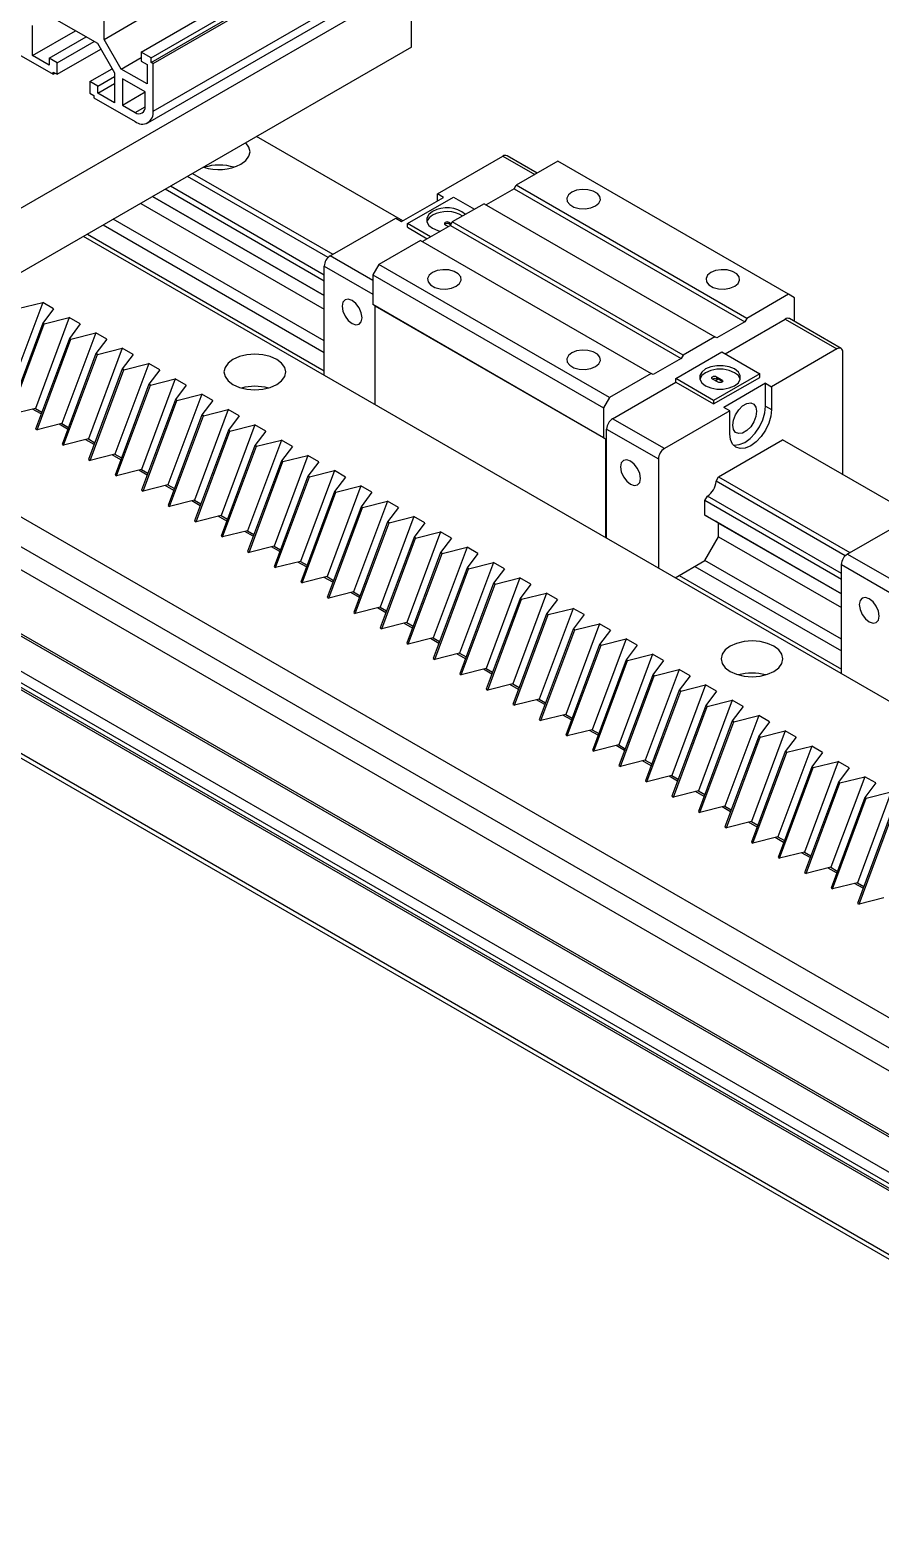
# Model space of a CAD drawing. Header units: millimetres. Extents: x 0 to 597, y 0 to 420.
# Drawn here: x 131.6 to 141.68, y 115.98 to 133.67 of the extents above; entities that cross this region are included whole.
import ezdxf

# ---------------------------------------------------------------- set-up
doc = ezdxf.new("R2010")
doc.units = ezdxf.units.MM

msp = doc.modelspace()

# ---------------------------------------------------------------- linework, layer by layer
at = {"color": 7, "linetype": 'Continuous', "lineweight": 25}
for p, q in [((132.922, 133.402), (197.033, 170.413)), ((133.039, 133.334), (197.15, 170.345)), ((133.039, 133.28), (197.15, 170.29)), ((133.063, 133.266), (197.174, 170.277)), ((133.063, 132.7), (197.174, 169.711)), ((133.001, 132.563), (197.112, 169.573)), ((136.127, 134.224), (131.248, 131.407)), ((136.127, 133.462), (136.127, 134.224)), ((132.483, 133.552), (132.483, 134.205)), ((131.635, 133.361), (131.635, 133.715)), ((131.837, 133.832), (132.403, 133.506)), ((132.483, 133.552), (132.959, 133.827)), ((131.635, 133.361), (132.144, 133.655)), ((131.833, 133.329), (132.271, 133.582)), ((131.927, 133.274), (132.365, 133.527)), ((132.686, 133.201), (132.483, 133.552)), ((136.127, 133.462), (131.248, 130.645)), ((131.389, 133.421), (131.88, 133.138)), ((131.833, 133.247), (131.635, 133.361)), ((131.927, 133.138), (132.443, 133.436)), ((132.403, 133.506), (132.606, 133.155)), ((132.686, 133.201), (132.922, 133.337)), ((132.922, 133.402), (132.922, 133.293)), ((133.039, 133.334), (132.922, 133.402)), ((131.833, 133.329), (131.833, 133.247)), ((131.927, 133.274), (131.833, 133.329)), ((131.88, 133.165), (131.927, 133.138)), ((131.88, 133.138), (131.88, 133.165)), ((131.927, 133.138), (131.927, 133.274)), ((132.313, 133.051), (132.577, 133.203)), ((132.992, 133.024), (132.686, 133.201)), ((132.922, 133.293), (132.992, 133.253)), ((132.992, 133.253), (132.992, 133.024)), ((133.039, 133.28), (133.039, 133.334)), ((133.063, 133.266), (133.039, 133.28)), ((133.063, 132.7), (133.063, 133.266)), ((131.88, 133.138), (131.903, 133.152)), ((132.313, 133.051), (132.313, 132.915)), ((132.408, 132.997), (132.313, 133.051)), ((132.408, 132.997), (132.606, 133.111)), ((132.408, 132.915), (132.606, 133.029)), ((132.408, 132.915), (132.408, 132.997)), ((132.606, 133.155), (132.606, 132.801)), ((132.969, 132.929), (132.7, 133.084)), ((132.7, 133.084), (132.7, 132.773)), ((132.313, 132.915), (132.361, 132.888)), ((132.361, 132.888), (132.361, 132.861)), ((132.361, 132.861), (132.851, 132.578)), ((132.606, 132.801), (132.408, 132.915)), ((132.7, 132.773), (132.969, 132.929)), ((132.969, 132.754), (132.969, 132.929)), ((132.7, 132.773), (132.851, 132.686)), ((136.023, 131.402), (134.291, 132.402)), ((136.434, 131.72), (137.209, 132.168)), ((137.615, 131.967), (137.259, 132.173)), ((137.86, 132.108), (137.365, 131.822)), ((140.594, 130.53), (137.86, 132.108)), ((135.137, 130.966), (133.471, 131.928)), ((133.532, 131.964), (135.194, 131.004)), ((135.092, 130.687), (133.207, 131.776)), ((135.092, 130.758), (133.268, 131.811)), ((137.341, 131.781), (137.011, 131.591)), ((137.341, 131.781), (137.365, 131.822)), ((137.341, 131.781), (140.075, 130.203)), ((140.099, 130.244), (137.365, 131.822)), ((132.917, 131.608), (135.092, 130.352)), ((133.058, 131.69), (135.092, 130.516)), ((133.058, 131.69), (135.092, 130.516)), ((135.092, 130.516), (133.058, 131.69)), ((133.058, 131.69), (135.092, 130.516)), ((136.009, 131.394), (136.504, 131.679)), ((136.078, 131.368), (136.625, 131.683)), ((136.504, 131.679), (136.434, 131.72)), ((136.434, 131.638), (136.434, 131.72)), ((136.987, 131.604), (136.61, 131.387)), ((136.625, 131.683), (136.874, 131.539)), ((136.987, 131.604), (139.722, 130.026)), ((154.329, 114.708), (125.355, 131.434)), ((135.092, 129.977), (132.591, 131.421)), ((135.163, 130.987), (135.939, 131.434)), ((135.939, 131.434), (136.009, 131.394)), ((155.672, 117.689), (132.238, 131.217)), ((132.285, 131.244), (135.092, 129.623)), ((132.473, 131.353), (135.092, 129.841)), ((136.078, 131.324), (136.078, 131.368)), ((136.351, 131.21), (136.078, 131.368)), ((136.078, 131.324), (136.313, 131.188)), ((136.587, 131.346), (136.257, 131.155)), ((136.526, 131.354), (136.563, 131.332)), ((136.599, 131.366), (136.573, 131.381)), ((136.573, 131.381), (136.573, 131.365)), ((136.573, 131.365), (136.591, 131.354)), ((136.587, 131.346), (136.61, 131.387)), ((136.587, 131.346), (139.321, 129.768)), ((139.345, 129.808), (136.61, 131.387)), ((136.233, 131.169), (135.738, 130.883)), ((136.233, 131.169), (138.967, 129.591)), ((135.092, 129.569), (135.092, 130.864)), ((135.738, 130.883), (135.668, 130.761)), ((138.472, 129.305), (135.738, 130.883)), ((135.668, 130.761), (138.402, 129.182)), ((135.668, 130.761), (135.668, 130.407)), ((140.594, 130.53), (140.099, 130.244)), ((140.664, 130.489), (140.594, 130.53)), ((124.538, 130.496), (151.807, 114.754)), ((124.602, 130.486), (151.783, 114.795)), ((131.755, 130.434), (131.355, 129.359)), ((131.46, 130.36), (131.755, 130.434)), ((131.885, 130.359), (131.755, 130.434)), ((131.885, 130.359), (131.757, 130.189)), ((138.402, 128.829), (135.668, 130.407)), ((135.691, 130.393), (135.668, 130.407)), ((135.691, 130.393), (138.425, 128.815)), ((135.691, 130.393), (135.691, 129.223)), ((140.664, 130.207), (140.664, 130.489)), ((124.147, 130.302), (151.852, 114.309)), ((131.757, 130.189), (131.356, 129.113)), ((131.373, 129.103), (131.774, 130.178)), ((132.07, 130.253), (131.669, 129.177)), ((131.774, 130.178), (131.757, 130.189)), ((131.774, 130.178), (132.07, 130.253)), ((132.2, 130.178), (132.07, 130.253)), ((132.2, 130.178), (132.071, 130.007)), ((140.075, 130.203), (139.745, 130.012)), ((139.844, 129.825), (140.556, 130.236)), ((140.099, 130.244), (140.075, 130.203)), ((140.556, 130.236), (141.169, 129.882)), ((141.219, 129.887), (140.606, 130.241)), ((124.154, 130.081), (151.783, 114.131)), ((124.179, 130.094), (151.807, 114.145)), ((124.217, 130.126), (151.807, 114.199)), ((132.071, 130.007), (131.67, 128.932)), ((131.688, 128.922), (132.088, 129.997)), ((132.384, 130.071), (131.983, 128.996)), ((132.088, 129.997), (132.071, 130.007)), ((132.088, 129.997), (132.384, 130.071)), ((132.514, 129.996), (132.384, 130.071)), ((132.514, 129.996), (132.385, 129.826)), ((139.722, 130.026), (139.345, 129.808)), ((139.745, 130.012), (139.722, 130.026)), ((123.087, 129.884), (151.817, 113.298)), ((132.385, 129.826), (131.984, 128.75)), ((132.002, 128.74), (132.403, 129.816)), ((132.698, 129.89), (132.297, 128.815)), ((132.403, 129.816), (132.385, 129.826)), ((132.403, 129.816), (132.698, 129.89)), ((132.828, 129.815), (132.698, 129.89)), ((132.828, 129.815), (132.699, 129.644)), ((139.26, 129.531), (139.806, 129.846)), ((139.345, 129.808), (139.321, 129.768)), ((139.806, 129.846), (140.254, 129.588)), ((141.169, 129.882), (140.393, 129.434)), ((141.24, 128.39), (141.24, 129.841)), ((132.699, 129.644), (132.299, 128.569)), ((132.316, 128.559), (132.717, 129.634)), ((133.012, 129.708), (132.612, 128.633)), ((132.717, 129.634), (132.699, 129.644)), ((132.717, 129.634), (133.012, 129.708)), ((133.142, 129.633), (133.012, 129.708)), ((133.142, 129.633), (133.014, 129.463)), ((139.321, 129.768), (138.991, 129.577)), ((133.014, 129.463), (132.613, 128.387)), ((132.631, 128.377), (133.031, 129.453)), ((133.327, 129.527), (132.926, 128.452)), ((133.031, 129.453), (133.014, 129.463)), ((133.031, 129.453), (133.327, 129.527)), ((133.457, 129.452), (133.327, 129.527)), ((133.457, 129.452), (133.328, 129.281)), ((138.967, 129.591), (138.472, 129.305)), ((138.51, 129.055), (139.26, 129.487)), ((138.991, 129.577), (138.967, 129.591)), ((139.26, 129.487), (139.26, 129.531)), ((139.707, 129.272), (139.26, 129.531)), ((139.26, 129.487), (139.707, 129.229)), ((139.759, 129.487), (139.693, 129.525)), ((140.254, 129.588), (139.707, 129.272)), ((139.707, 129.229), (140.254, 129.544)), ((139.74, 129.553), (139.806, 129.514)), ((139.74, 129.553), (139.74, 129.536)), ((139.806, 129.498), (139.74, 129.536)), ((139.806, 129.498), (139.806, 129.514)), ((139.813, 129.493), (139.806, 129.498)), ((140.323, 129.475), (139.828, 129.189)), ((140.254, 129.544), (140.254, 129.588)), ((140.323, 129.475), (140.393, 129.434)), ((140.323, 129.203), (140.323, 129.475)), ((133.328, 129.281), (132.927, 128.206)), ((132.945, 128.196), (133.345, 129.271)), ((133.641, 129.346), (133.24, 128.27)), ((133.345, 129.271), (133.328, 129.281)), ((133.345, 129.271), (133.641, 129.346)), ((133.771, 129.271), (133.641, 129.346)), ((133.771, 129.271), (133.642, 129.1)), ((138.472, 129.305), (138.402, 129.182)), ((139.707, 129.272), (139.707, 129.229)), ((140.393, 129.434), (140.393, 129.162)), ((131.669, 129.177), (131.373, 129.103)), ((131.737, 129.111), (131.636, 129.169)), ((131.669, 129.177), (131.745, 129.133)), ((133.642, 129.1), (133.241, 128.025)), ((133.955, 129.164), (133.555, 128.089)), ((133.66, 129.09), (133.642, 129.1)), ((133.66, 129.09), (133.955, 129.164)), ((134.085, 129.089), (133.955, 129.164)), ((138.402, 129.182), (138.402, 128.829)), ((139.898, 129.148), (139.123, 128.701)), ((139.898, 129.148), (139.828, 129.189)), ((139.898, 128.876), (139.898, 129.148)), ((140.323, 129.203), (140.393, 129.162)), ((131.67, 128.932), (131.688, 128.922)), ((131.983, 128.996), (131.688, 128.922)), ((132.051, 128.929), (131.95, 128.988)), ((131.983, 128.996), (132.06, 128.952)), ((133.259, 128.014), (133.66, 129.09)), ((133.956, 128.919), (133.556, 127.843)), ((134.27, 128.983), (133.869, 127.907)), ((134.085, 129.089), (133.956, 128.919)), ((133.974, 128.908), (133.956, 128.919)), ((133.974, 128.908), (134.27, 128.983)), ((134.4, 128.908), (134.27, 128.983)), ((138.439, 128.932), (139.052, 128.578)), ((138.439, 127.637), (138.439, 128.932)), ((139.123, 128.701), (138.51, 129.055)), ((131.984, 128.75), (132.002, 128.74)), ((132.297, 128.815), (132.002, 128.74)), ((132.365, 128.748), (132.265, 128.806)), ((132.297, 128.815), (132.374, 128.77)), ((133.573, 127.833), (133.974, 128.908)), ((134.271, 128.737), (133.87, 127.662)), ((134.584, 128.801), (134.183, 127.726)), ((134.4, 128.908), (134.271, 128.737)), ((134.288, 128.727), (134.271, 128.737)), ((134.288, 128.727), (134.584, 128.801)), ((134.714, 128.726), (134.584, 128.801)), ((138.402, 128.829), (138.425, 128.815)), ((138.425, 128.815), (138.425, 127.645)), ((139.766, 128.365), (140.525, 128.803)), ((142.152, 127.864), (140.525, 128.803)), ((132.299, 128.569), (132.316, 128.559)), ((132.612, 128.633), (132.316, 128.559)), ((132.68, 128.567), (132.579, 128.625)), ((132.612, 128.633), (132.688, 128.589)), ((133.888, 127.652), (134.288, 128.727)), ((134.898, 128.62), (134.497, 127.545)), ((134.714, 128.726), (134.585, 128.556)), ((134.603, 128.546), (134.898, 128.62)), ((135.028, 128.545), (134.898, 128.62)), ((139.052, 128.578), (139.052, 127.283)), ((132.613, 128.387), (132.631, 128.377)), ((132.926, 128.452), (132.631, 128.377)), ((132.994, 128.385), (132.893, 128.443)), ((132.926, 128.452), (133.002, 128.408)), ((134.585, 128.556), (134.184, 127.48)), ((134.202, 127.47), (134.603, 128.546)), ((134.603, 128.546), (134.585, 128.556)), ((135.212, 128.439), (134.812, 127.363)), ((135.028, 128.545), (134.899, 128.374)), ((134.917, 128.364), (135.212, 128.439)), ((135.342, 128.363), (135.212, 128.439)), ((132.927, 128.206), (132.945, 128.196)), ((133.24, 128.27), (132.945, 128.196)), ((133.308, 128.204), (133.207, 128.262)), ((133.24, 128.27), (133.317, 128.226)), ((134.899, 128.374), (134.499, 127.299)), ((134.516, 127.289), (134.917, 128.364)), ((134.917, 128.364), (134.899, 128.374)), ((135.527, 128.257), (135.126, 127.182)), ((135.342, 128.363), (135.214, 128.193)), ((135.231, 128.183), (135.527, 128.257)), ((135.657, 128.182), (135.527, 128.257)), ((139.736, 128.312), (139.766, 128.365)), ((141.266, 127.428), (139.736, 128.312)), ((139.766, 128.365), (141.322, 127.467)), ((133.555, 128.089), (133.259, 128.014)), ((133.623, 128.022), (133.522, 128.081)), ((133.555, 128.089), (133.631, 128.045)), ((135.214, 128.193), (134.813, 127.118)), ((134.83, 127.107), (135.231, 128.183)), ((135.231, 128.183), (135.214, 128.193)), ((135.841, 128.076), (135.44, 127)), ((135.657, 128.182), (135.528, 128.011)), ((135.545, 128.001), (135.841, 128.076)), ((135.971, 128.001), (135.841, 128.076)), ((139.604, 128.083), (139.634, 128.136)), ((141.221, 127.149), (139.604, 128.083)), ((139.604, 127.911), (139.604, 128.083)), ((141.221, 127.22), (139.634, 128.136)), ((133.241, 128.025), (133.259, 128.014)), ((133.869, 127.907), (133.573, 127.833)), ((133.937, 127.841), (133.836, 127.899)), ((133.869, 127.907), (133.945, 127.863)), ((135.528, 128.011), (135.127, 126.936)), ((135.145, 126.926), (135.545, 128.001)), ((135.545, 128.001), (135.528, 128.011)), ((136.155, 127.894), (135.754, 126.819)), ((135.971, 128.001), (135.842, 127.83)), ((135.86, 127.82), (136.155, 127.894)), ((136.285, 127.819), (136.155, 127.894)), ((139.604, 127.911), (141.221, 126.978)), ((139.634, 127.894), (139.604, 127.911)), ((139.634, 127.894), (141.221, 126.978)), ((141.291, 127.449), (142.067, 127.897)), ((133.556, 127.843), (133.573, 127.833)), ((134.183, 127.726), (133.888, 127.652)), ((134.251, 127.66), (134.15, 127.718)), ((134.183, 127.726), (134.259, 127.682)), ((135.842, 127.83), (135.441, 126.755)), ((135.459, 126.745), (135.86, 127.82)), ((135.86, 127.82), (135.842, 127.83)), ((136.469, 127.713), (136.069, 126.637)), ((136.285, 127.819), (136.156, 127.649)), ((136.174, 127.638), (136.469, 127.713)), ((136.599, 127.638), (136.469, 127.713)), ((141.221, 126.978), (139.736, 127.835)), ((139.766, 127.817), (139.736, 127.835)), ((139.766, 127.817), (141.221, 126.978)), ((139.766, 127.654), (139.766, 127.817)), ((133.87, 127.662), (133.888, 127.652)), ((134.497, 127.545), (134.202, 127.47)), ((134.565, 127.478), (134.465, 127.536)), ((134.497, 127.545), (134.574, 127.5)), ((136.156, 127.649), (135.756, 126.573)), ((135.773, 126.563), (136.174, 127.638)), ((136.174, 127.638), (136.156, 127.649)), ((136.784, 127.531), (136.383, 126.456)), ((136.599, 127.638), (136.471, 127.467)), ((136.488, 127.457), (136.784, 127.531)), ((136.914, 127.456), (136.784, 127.531)), ((139.604, 127.372), (139.766, 127.654)), ((139.766, 127.654), (141.221, 126.815)), ((134.184, 127.48), (134.202, 127.47)), ((134.812, 127.363), (134.516, 127.289)), ((134.88, 127.297), (134.779, 127.355)), ((134.812, 127.363), (134.888, 127.319)), ((136.471, 127.467), (136.07, 126.392)), ((136.087, 126.382), (136.488, 127.457)), ((136.488, 127.457), (136.471, 127.467)), ((137.098, 127.35), (136.697, 126.275)), ((136.914, 127.456), (136.785, 127.286)), ((136.802, 127.276), (137.098, 127.35)), ((137.228, 127.275), (137.098, 127.35)), ((139.251, 127.169), (139.604, 127.372)), ((141.221, 126.439), (139.604, 127.372)), ((141.221, 126.031), (141.221, 127.326)), ((134.499, 127.299), (134.516, 127.289)), ((135.126, 127.182), (134.83, 127.107)), ((135.194, 127.115), (135.093, 127.173)), ((135.126, 127.182), (135.202, 127.138)), ((136.785, 127.286), (136.384, 126.21)), ((136.402, 126.2), (136.802, 127.276)), ((136.802, 127.276), (136.785, 127.286)), ((137.412, 127.169), (137.011, 126.093)), ((137.228, 127.275), (137.099, 127.104)), ((137.117, 127.094), (137.412, 127.169)), ((137.542, 127.093), (137.412, 127.169)), ((139.297, 127.196), (141.221, 126.085)), ((139.486, 127.304), (141.221, 126.303)), ((134.813, 127.118), (134.83, 127.107)), ((135.44, 127), (135.145, 126.926)), ((135.508, 126.934), (135.407, 126.992)), ((135.44, 127), (135.516, 126.956)), ((137.099, 127.104), (136.698, 126.029)), ((136.716, 126.019), (137.117, 127.094)), ((137.117, 127.094), (137.099, 127.104)), ((137.726, 126.987), (137.326, 125.912)), ((137.542, 127.093), (137.413, 126.923)), ((137.431, 126.913), (137.726, 126.987)), ((137.856, 126.912), (137.726, 126.987)), ((135.127, 126.936), (135.145, 126.926)), ((135.754, 126.819), (135.459, 126.745)), ((135.822, 126.752), (135.722, 126.811)), ((135.754, 126.819), (135.831, 126.775)), ((137.413, 126.923), (137.013, 125.848)), ((137.03, 125.837), (137.431, 126.913)), ((137.431, 126.913), (137.413, 126.923)), ((138.041, 126.806), (137.64, 125.73)), ((137.856, 126.912), (137.728, 126.741)), ((137.745, 126.731), (138.041, 126.806)), ((138.171, 126.731), (138.041, 126.806)), ((135.441, 126.755), (135.459, 126.745)), ((136.069, 126.637), (135.773, 126.563)), ((136.137, 126.571), (136.036, 126.629)), ((136.069, 126.637), (136.145, 126.593)), ((137.728, 126.741), (137.327, 125.666)), ((137.345, 125.656), (137.745, 126.731)), ((137.745, 126.731), (137.728, 126.741)), ((138.355, 126.624), (137.954, 125.549)), ((138.171, 126.731), (138.042, 126.56)), ((138.06, 126.55), (138.355, 126.624)), ((138.485, 126.549), (138.355, 126.624)), ((135.756, 126.573), (135.773, 126.563)), ((136.383, 126.456), (136.087, 126.382)), ((136.451, 126.39), (136.35, 126.448)), ((136.383, 126.456), (136.459, 126.412)), ((138.042, 126.56), (137.641, 125.485)), ((137.659, 125.475), (138.06, 126.55)), ((138.06, 126.55), (138.042, 126.56)), ((138.669, 126.443), (138.269, 125.367)), ((138.485, 126.549), (138.356, 126.379)), ((138.374, 126.369), (138.669, 126.443)), ((138.799, 126.368), (138.669, 126.443)), ((136.07, 126.392), (136.087, 126.382)), ((136.697, 126.275), (136.402, 126.2)), ((136.765, 126.208), (136.664, 126.266)), ((136.697, 126.275), (136.774, 126.231)), ((138.356, 126.379), (137.956, 125.303)), ((137.973, 125.293), (138.374, 126.369)), ((138.374, 126.369), (138.356, 126.379)), ((138.984, 126.261), (138.583, 125.186)), ((138.799, 126.368), (138.671, 126.197)), ((138.688, 126.187), (138.984, 126.261)), ((139.114, 126.186), (138.984, 126.261)), ((136.384, 126.21), (136.402, 126.2)), ((137.011, 126.093), (136.716, 126.019)), ((137.079, 126.027), (136.979, 126.085)), ((137.011, 126.093), (137.088, 126.049)), ((138.671, 126.197), (138.27, 125.122)), ((138.287, 125.112), (138.688, 126.187)), ((138.688, 126.187), (138.671, 126.197)), ((139.114, 126.186), (138.985, 126.016)), ((136.698, 126.029), (136.716, 126.019)), ((137.326, 125.912), (137.03, 125.837)), ((137.326, 125.912), (137.402, 125.868)), ((138.985, 126.016), (138.584, 124.94)), ((138.602, 124.93), (139.002, 126.006)), ((139.298, 126.08), (138.897, 125.005)), ((139.002, 126.006), (138.985, 126.016)), ((139.002, 126.006), (139.298, 126.08)), ((139.428, 126.005), (139.298, 126.08)), ((139.428, 126.005), (139.299, 125.834)), ((137.013, 125.848), (137.03, 125.837)), ((137.394, 125.845), (137.293, 125.903)), ((137.64, 125.73), (137.345, 125.656)), ((137.64, 125.73), (137.716, 125.686)), ((139.299, 125.834), (138.898, 124.759)), ((138.916, 124.749), (139.317, 125.824)), ((139.612, 125.899), (139.211, 124.823)), ((139.317, 125.824), (139.299, 125.834)), ((139.317, 125.824), (139.612, 125.899)), ((139.742, 125.824), (139.612, 125.899)), ((139.742, 125.824), (139.613, 125.653)), ((137.327, 125.666), (137.345, 125.656)), ((137.708, 125.664), (137.607, 125.722)), ((139.613, 125.653), (139.213, 124.578)), ((139.23, 124.567), (139.631, 125.643)), ((139.926, 125.717), (139.526, 124.642)), ((139.631, 125.643), (139.613, 125.653)), ((139.631, 125.643), (139.926, 125.717)), ((140.056, 125.642), (139.926, 125.717)), ((140.056, 125.642), (139.928, 125.472)), ((137.641, 125.485), (137.659, 125.475)), ((137.954, 125.549), (137.659, 125.475)), ((138.022, 125.482), (137.921, 125.541)), ((137.954, 125.549), (138.031, 125.505)), ((139.928, 125.472), (139.527, 124.396)), ((139.544, 124.386), (139.945, 125.461)), ((140.241, 125.536), (139.84, 124.46)), ((139.945, 125.461), (139.928, 125.472)), ((139.945, 125.461), (140.241, 125.536)), ((140.371, 125.461), (140.241, 125.536)), ((140.371, 125.461), (140.242, 125.29)), ((137.956, 125.303), (137.973, 125.293)), ((138.269, 125.367), (137.973, 125.293)), ((138.337, 125.301), (138.236, 125.359)), ((138.269, 125.367), (138.345, 125.323)), ((140.242, 125.29), (139.841, 124.215)), ((139.859, 124.205), (140.259, 125.28)), ((140.555, 125.354), (140.154, 124.279)), ((140.259, 125.28), (140.242, 125.29)), ((140.259, 125.28), (140.555, 125.354)), ((140.685, 125.279), (140.555, 125.354)), ((140.685, 125.279), (140.556, 125.109)), ((138.27, 125.122), (138.287, 125.112)), ((138.583, 125.186), (138.287, 125.112)), ((138.651, 125.12), (138.55, 125.178)), ((138.583, 125.186), (138.659, 125.142)), ((140.556, 125.109), (140.155, 124.033)), ((140.173, 124.023), (140.574, 125.099)), ((140.869, 125.173), (140.468, 124.098)), ((140.574, 125.099), (140.556, 125.109)), ((140.574, 125.099), (140.869, 125.173)), ((140.999, 125.098), (140.869, 125.173)), ((140.999, 125.098), (140.87, 124.927)), ((138.584, 124.94), (138.602, 124.93)), ((138.897, 125.005), (138.602, 124.93)), ((138.965, 124.938), (138.864, 124.996)), ((138.897, 125.005), (138.973, 124.961)), ((140.87, 124.927), (140.47, 123.852)), ((140.487, 123.842), (140.888, 124.917)), ((141.183, 124.991), (140.783, 123.916)), ((140.888, 124.917), (140.87, 124.927)), ((140.888, 124.917), (141.183, 124.991)), ((141.313, 124.916), (141.183, 124.991)), ((141.313, 124.916), (141.185, 124.746)), ((138.898, 124.759), (138.916, 124.749)), ((139.211, 124.823), (138.916, 124.749)), ((139.279, 124.757), (139.179, 124.815)), ((139.211, 124.823), (139.288, 124.779)), ((141.185, 124.746), (140.784, 123.67)), ((140.802, 123.66), (141.202, 124.736)), ((141.498, 124.81), (141.097, 123.735)), ((141.202, 124.736), (141.185, 124.746)), ((141.202, 124.736), (141.498, 124.81)), ((141.628, 124.735), (141.498, 124.81)), ((141.628, 124.735), (141.499, 124.564)), ((139.213, 124.578), (139.23, 124.567)), ((139.526, 124.642), (139.23, 124.567)), ((139.594, 124.575), (139.493, 124.634)), ((139.526, 124.642), (139.602, 124.598)), ((141.499, 124.564), (141.098, 123.489)), ((141.116, 123.479), (141.516, 124.554)), ((141.812, 124.629), (141.411, 123.553)), ((141.516, 124.554), (141.499, 124.564)), ((141.516, 124.554), (141.812, 124.629)), ((139.527, 124.396), (139.544, 124.386)), ((139.84, 124.46), (139.544, 124.386)), ((139.908, 124.394), (139.807, 124.452)), ((139.84, 124.46), (139.916, 124.416)), ((141.813, 124.383), (141.412, 123.308)), ((141.43, 123.297), (141.831, 124.373)), ((139.841, 124.215), (139.859, 124.205)), ((140.154, 124.279), (139.859, 124.205)), ((140.222, 124.212), (140.121, 124.271)), ((140.154, 124.279), (140.231, 124.235)), ((140.155, 124.033), (140.173, 124.023)), ((140.468, 124.098), (140.173, 124.023)), ((140.536, 124.031), (140.436, 124.089)), ((140.468, 124.098), (140.545, 124.053)), ((140.47, 123.852), (140.487, 123.842)), ((140.783, 123.916), (140.487, 123.842)), ((140.851, 123.85), (140.75, 123.908)), ((140.783, 123.916), (140.859, 123.872)), ((140.784, 123.67), (140.802, 123.66)), ((141.097, 123.735), (140.802, 123.66)), ((141.165, 123.668), (141.064, 123.726)), ((141.097, 123.735), (141.173, 123.691)), ((141.098, 123.489), (141.116, 123.479)), ((141.411, 123.553), (141.116, 123.479)), ((141.479, 123.487), (141.378, 123.545)), ((141.411, 123.553), (141.488, 123.509)), ((141.412, 123.308), (141.43, 123.297)), ((141.726, 123.372), (141.43, 123.297))]:
    msp.add_line(p, q, dxfattribs=at)
at = {"color": 8, "linetype": 'Continuous', "lineweight": 25}
for p, q in [((132.851, 132.686), (132.969, 132.754)), ((137.209, 132.168), (137.586, 131.95)), ((125.194, 131.174), (151.901, 115.756)), ((125.14, 130.932), (151.783, 115.552)), ((135.092, 130.864), (135.668, 130.532)), ((135.668, 130.695), (135.163, 130.987)), ((123.347, 129.79), (151.783, 113.374)), ((141.221, 127.326), (141.796, 126.994)), ((141.796, 127.158), (141.291, 127.449))]:
    msp.add_line(p, q, dxfattribs=at)
at = {"color": 7, "linetype": 'Continuous', "lineweight": 25, "flags": 128}
for points in [[(134.105, 132.071), (134.164, 132.115), (134.2, 132.166), (134.213, 132.22), (134.2, 132.275), (134.164, 132.326), (134.162, 132.328)], [(138.307, 131.577), (138.347, 131.61), (138.365, 131.649), (138.359, 131.689), (138.33, 131.725), (138.281, 131.753), (138.218, 131.77), (138.149, 131.774), (138.081, 131.764), (138.025, 131.741), (137.985, 131.708), (137.967, 131.669), (137.973, 131.629), (138.002, 131.593), (138.051, 131.564), (138.114, 131.547), (138.183, 131.544), (138.251, 131.554), (138.307, 131.577)], [(136.377, 131.511), (136.332, 131.475), (136.309, 131.433), (136.309, 131.389), (136.332, 131.347), (136.377, 131.312), (136.439, 131.286), (136.47, 131.278)], [(136.573, 131.381), (136.562, 131.385), (136.549, 131.387), (136.536, 131.385), (136.526, 131.381), (136.518, 131.375), (136.516, 131.368), (136.518, 131.36), (136.526, 131.354)], [(136.657, 130.625), (136.697, 130.658), (136.715, 130.696), (136.709, 130.736), (136.68, 130.773), (136.631, 130.801), (136.568, 130.818), (136.499, 130.821), (136.432, 130.811), (136.375, 130.788), (136.335, 130.755), (136.317, 130.716), (136.323, 130.677), (136.352, 130.64), (136.401, 130.612), (136.464, 130.595), (136.534, 130.591), (136.601, 130.602), (136.657, 130.625)], [(139.957, 130.625), (139.997, 130.658), (140.015, 130.696), (140.009, 130.736), (139.98, 130.773), (139.931, 130.801), (139.868, 130.818), (139.798, 130.821), (139.731, 130.811), (139.674, 130.788), (139.635, 130.755), (139.617, 130.716), (139.623, 130.677), (139.652, 130.64), (139.701, 130.612), (139.764, 130.595), (139.833, 130.591), (139.9, 130.602), (139.957, 130.625)], [(135.305, 130.388), (135.314, 130.331), (135.339, 130.272), (135.377, 130.22), (135.422, 130.184), (135.468, 130.168), (135.506, 130.176), (135.531, 130.205), (135.54, 130.252), (135.531, 130.309), (135.506, 130.368), (135.468, 130.42), (135.422, 130.456), (135.377, 130.472), (135.339, 130.464), (135.314, 130.435), (135.305, 130.388)], [(134.01, 129.758), (133.952, 129.714), (133.916, 129.663), (133.903, 129.609), (133.916, 129.554), (133.952, 129.503), (134.01, 129.459), (134.086, 129.425), (134.175, 129.404), (134.27, 129.397), (134.365, 129.404), (134.453, 129.425), (134.529, 129.459), (134.587, 129.503), (134.624, 129.554), (134.636, 129.609), (134.624, 129.663), (134.587, 129.714), (134.529, 129.758), (134.453, 129.792), (134.365, 129.813), (134.27, 129.82), (134.175, 129.813), (134.086, 129.792), (134.01, 129.758)], [(138.307, 129.672), (138.347, 129.705), (138.365, 129.744), (138.359, 129.784), (138.33, 129.82), (138.281, 129.849), (138.218, 129.865), (138.149, 129.869), (138.081, 129.859), (138.025, 129.836), (137.985, 129.803), (137.967, 129.764), (137.973, 129.724), (138.002, 129.688), (138.051, 129.659), (138.114, 129.642), (138.183, 129.639), (138.251, 129.649), (138.307, 129.672)], [(139.955, 129.445), (140, 129.481), (140.023, 129.522), (140.023, 129.566), (140, 129.608), (139.955, 129.644), (139.893, 129.67), (139.821, 129.683), (139.745, 129.683), (139.672, 129.67), (139.611, 129.644), (139.566, 129.608), (139.543, 129.566), (139.543, 129.522), (139.566, 129.481), (139.611, 129.445), (139.672, 129.419), (139.745, 129.406), (139.821, 129.406), (139.893, 129.419), (139.955, 129.445)], [(140.023, 129.523), (140.023, 129.523), (140, 129.565), (139.955, 129.6), (139.893, 129.626), (139.821, 129.64), (139.745, 129.64), (139.672, 129.626), (139.611, 129.6), (139.566, 129.565), (139.543, 129.523), (139.543, 129.523)], [(139.693, 129.525), (139.686, 129.532), (139.684, 129.539), (139.686, 129.546), (139.693, 129.553), (139.704, 129.557), (139.717, 129.558), (139.73, 129.557), (139.74, 129.553)], [(139.749, 129.517), (139.748, 129.519), (139.74, 129.525), (139.73, 129.529), (139.717, 129.531), (139.704, 129.529), (139.693, 129.525)], [(139.74, 129.536), (139.748, 129.53), (139.75, 129.523), (139.748, 129.515), (139.74, 129.509), (139.73, 129.505), (139.729, 129.505)], [(139.806, 129.514), (139.814, 129.508), (139.816, 129.501), (139.814, 129.493), (139.806, 129.487), (139.796, 129.483), (139.783, 129.482), (139.77, 129.483), (139.759, 129.487)], [(140.393, 129.162), (140.385, 129.083), (140.36, 129), (140.321, 128.918), (140.27, 128.843), (140.21, 128.78), (140.146, 128.733), (140.082, 128.706), (140.022, 128.7), (139.971, 128.716), (139.932, 128.752), (139.907, 128.807), (139.898, 128.876)], [(140.217, 129.142), (140.208, 129.081), (140.184, 129.017), (140.146, 128.959), (140.1, 128.913), (140.051, 128.885), (140.004, 128.878), (139.967, 128.892), (139.942, 128.927), (139.934, 128.978), (139.942, 129.039), (139.967, 129.102), (140.004, 129.161), (140.051, 129.207), (140.1, 129.235), (140.146, 129.242), (140.184, 129.227), (140.208, 129.192), (140.217, 129.142)], [(139.939, 128.743), (139.951, 128.741), (140.011, 128.747), (140.075, 128.774), (140.139, 128.821), (140.199, 128.884), (140.25, 128.959), (140.29, 129.041), (140.314, 129.124), (140.323, 129.203)], [(138.84, 128.347), (138.831, 128.404), (138.806, 128.463), (138.767, 128.515), (138.722, 128.551), (138.677, 128.567), (138.639, 128.559), (138.613, 128.53), (138.604, 128.483), (138.613, 128.426), (138.639, 128.367), (138.677, 128.315), (138.722, 128.279), (138.767, 128.263), (138.806, 128.271), (138.831, 128.3), (138.84, 128.347)], [(141.433, 126.85), (141.442, 126.793), (141.467, 126.734), (141.506, 126.682), (141.551, 126.646), (141.596, 126.63), (141.634, 126.638), (141.66, 126.667), (141.669, 126.714), (141.66, 126.771), (141.634, 126.83), (141.596, 126.882), (141.551, 126.918), (141.506, 126.934), (141.467, 126.926), (141.442, 126.897), (141.433, 126.85)], [(139.903, 126.357), (139.845, 126.313), (139.808, 126.262), (139.796, 126.207), (139.808, 126.152), (139.845, 126.101), (139.903, 126.057), (139.979, 126.024), (140.067, 126.002), (140.162, 125.995), (140.257, 126.002), (140.346, 126.024), (140.422, 126.057), (140.48, 126.101), (140.516, 126.152), (140.529, 126.207), (140.516, 126.262), (140.48, 126.313), (140.422, 126.357), (140.346, 126.39), (140.257, 126.411), (140.162, 126.419), (140.067, 126.411), (139.979, 126.39), (139.903, 126.357)]]:
    msp.add_lwpolyline(points, dxfattribs=at)
at = {"color": 7, "linetype": 'Continuous', "lineweight": 25}
for centre, radius, start, end in [((132.897, 132.743), 0.0728, 230.7999, 9.2132), ((132.934, 132.679), 0.131, 230.796, 9.2155), ((137.238, 132.127), 0.0503, 65.6843, 125.6323), ((133.844, 132.576), 0.568, 251.129, 297.3294), ((133.846, 131.458), 0.604, 72.8669, 107.1333), ((136.43, 131.351), 0.128, 114.7241, 162.5117), ((136.546, 131.214), 0.342, 50.1584, 119.669), ((136.548, 131.152), 0.358, 58.6908, 118.5937), ((136.55, 131.325), 0.0459, 59.7134, 131.8455), ((135.246, 130.857), 0.154, 122.6015, 177.3959), ((140.585, 130.195), 0.0503, 65.6843, 125.6323), ((141.196, 129.848), 0.0437, 350.7763, 129.213), ((134.27, 128.83), 0.609, 74.8025, 105.1981), ((138.593, 128.925), 0.154, 122.6015, 177.3959), ((139.206, 128.571), 0.154, 122.6015, 177.3959), ((139.497, 128.332), 0.24, 304.9998, 355.0002), ((141.374, 127.319), 0.154, 122.6015, 177.3959), ((140.162, 125.428), 0.609, 74.8025, 105.1981)]:
    msp.add_arc(centre, radius, start, end, dxfattribs=at)

doc.saveas('drawing.dxf')
